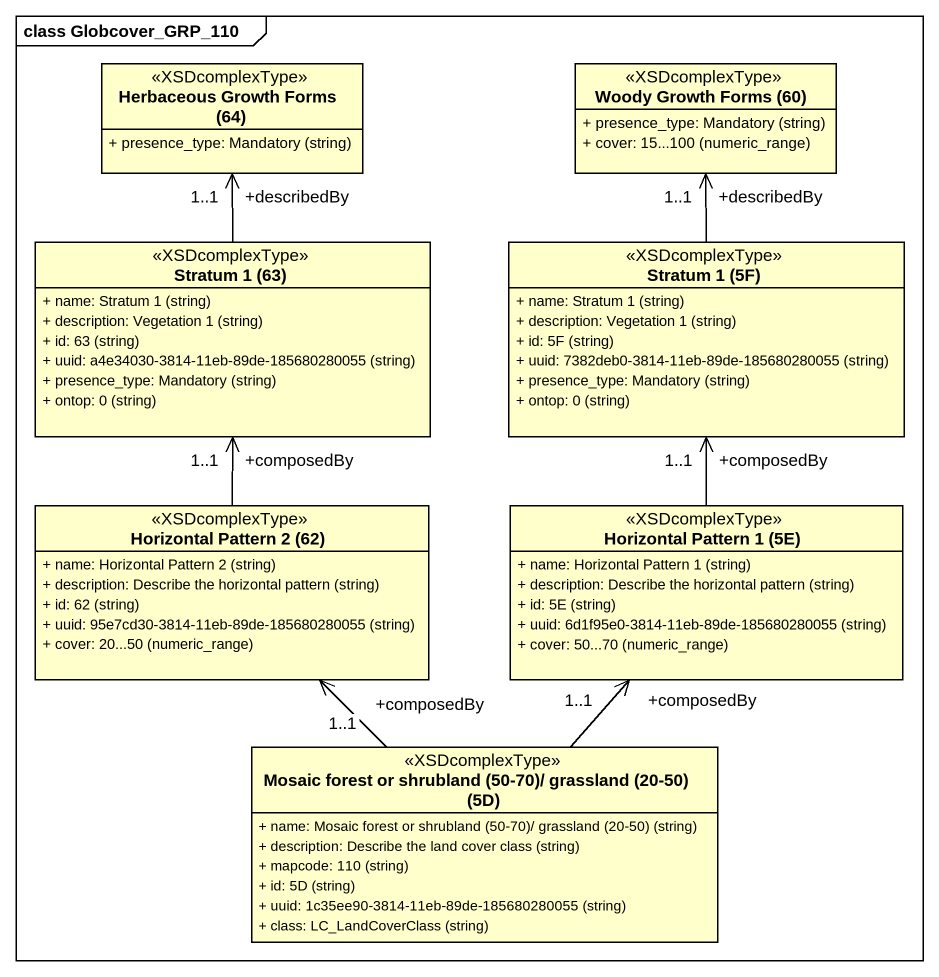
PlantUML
@startuml
mainframe class Globcover_GRP_110
hide circle
hide empty members
skinparam classAttributeIconSize 0
class "Herbaceous Growth Forms (64)" as Herbaceous_Growth_Forms_64 <<XSDcomplexType>> {
  {field} + presence_type: Mandatory (string)
}
class "Woody Growth Forms (60)" as Woody_Growth_Forms_60 <<XSDcomplexType>> {
  {field} + presence_type: Mandatory (string)
  {field} + cover: 15...100 (numeric_range)
}
class "Stratum 1 (63)" as Stratum_1_63 <<XSDcomplexType>> {
  {field} + name: Stratum 1 (string)
  {field} + description: Vegetation 1 (string)
  {field} + id: 63 (string)
  {field} + uuid: a4e34030-3814-11eb-89de-185680280055 (string)
  {field} + presence_type: Mandatory (string)
  {field} + ontop: 0 (string)
}
class "Stratum 1 (5F)" as Stratum_1_5F <<XSDcomplexType>> {
  {field} + name: Stratum 1 (string)
  {field} + description: Vegetation 1 (string)
  {field} + id: 5F (string)
  {field} + uuid: 7382deb0-3814-11eb-89de-185680280055 (string)
  {field} + presence_type: Mandatory (string)
  {field} + ontop: 0 (string)
}
class "Horizontal Pattern 2 (62)" as Horizontal_Pattern_2_62 <<XSDcomplexType>> {
  {field} + name: Horizontal Pattern 2 (string)
  {field} + description: Describe the horizontal pattern (string)
  {field} + id: 62 (string)
  {field} + uuid: 95e7cd30-3814-11eb-89de-185680280055 (string)
  {field} + cover: 20...50 (numeric_range)
}
class "Horizontal Pattern 1 (5E)" as Horizontal_Pattern_1_5E <<XSDcomplexType>> {
  {field} + name: Horizontal Pattern 1 (string)
  {field} + description: Describe the horizontal pattern (string)
  {field} + id: 5E (string)
  {field} + uuid: 6d1f95e0-3814-11eb-89de-185680280055 (string)
  {field} + cover: 50...70 (numeric_range)
}
class "Mosaic forest or shrubland (50-70)/ grassland (20-50) (5D)" as Mosaic_forest_or_shrubland <<XSDcomplexType>> {
  {field} + name: Mosaic forest or shrubland (50-70)/ grassland (20-50) (string)
  {field} + description: Describe the land cover class (string)
  {field} + mapcode: 110 (string)
  {field} + id: 5D (string)
  {field} + uuid: 1c35ee90-3814-11eb-89de-185680280055 (string)
  {field} + class: LC_LandCoverClass (string)
}
Stratum_1_63 -up-> "+describedBy\n1..1" Herbaceous_Growth_Forms_64
Stratum_1_5F -up-> "+describedBy\n1..1" Woody_Growth_Forms_60
Horizontal_Pattern_2_62 -up-> "+composedBy\n1..1" Stratum_1_63
Horizontal_Pattern_1_5E -up-> "+composedBy\n1..1" Stratum_1_5F
Mosaic_forest_or_shrubland -up-> "+composedBy\n1..1" Horizontal_Pattern_2_62
Mosaic_forest_or_shrubland -up-> "+composedBy\n1..1" Horizontal_Pattern_1_5E
@enduml
